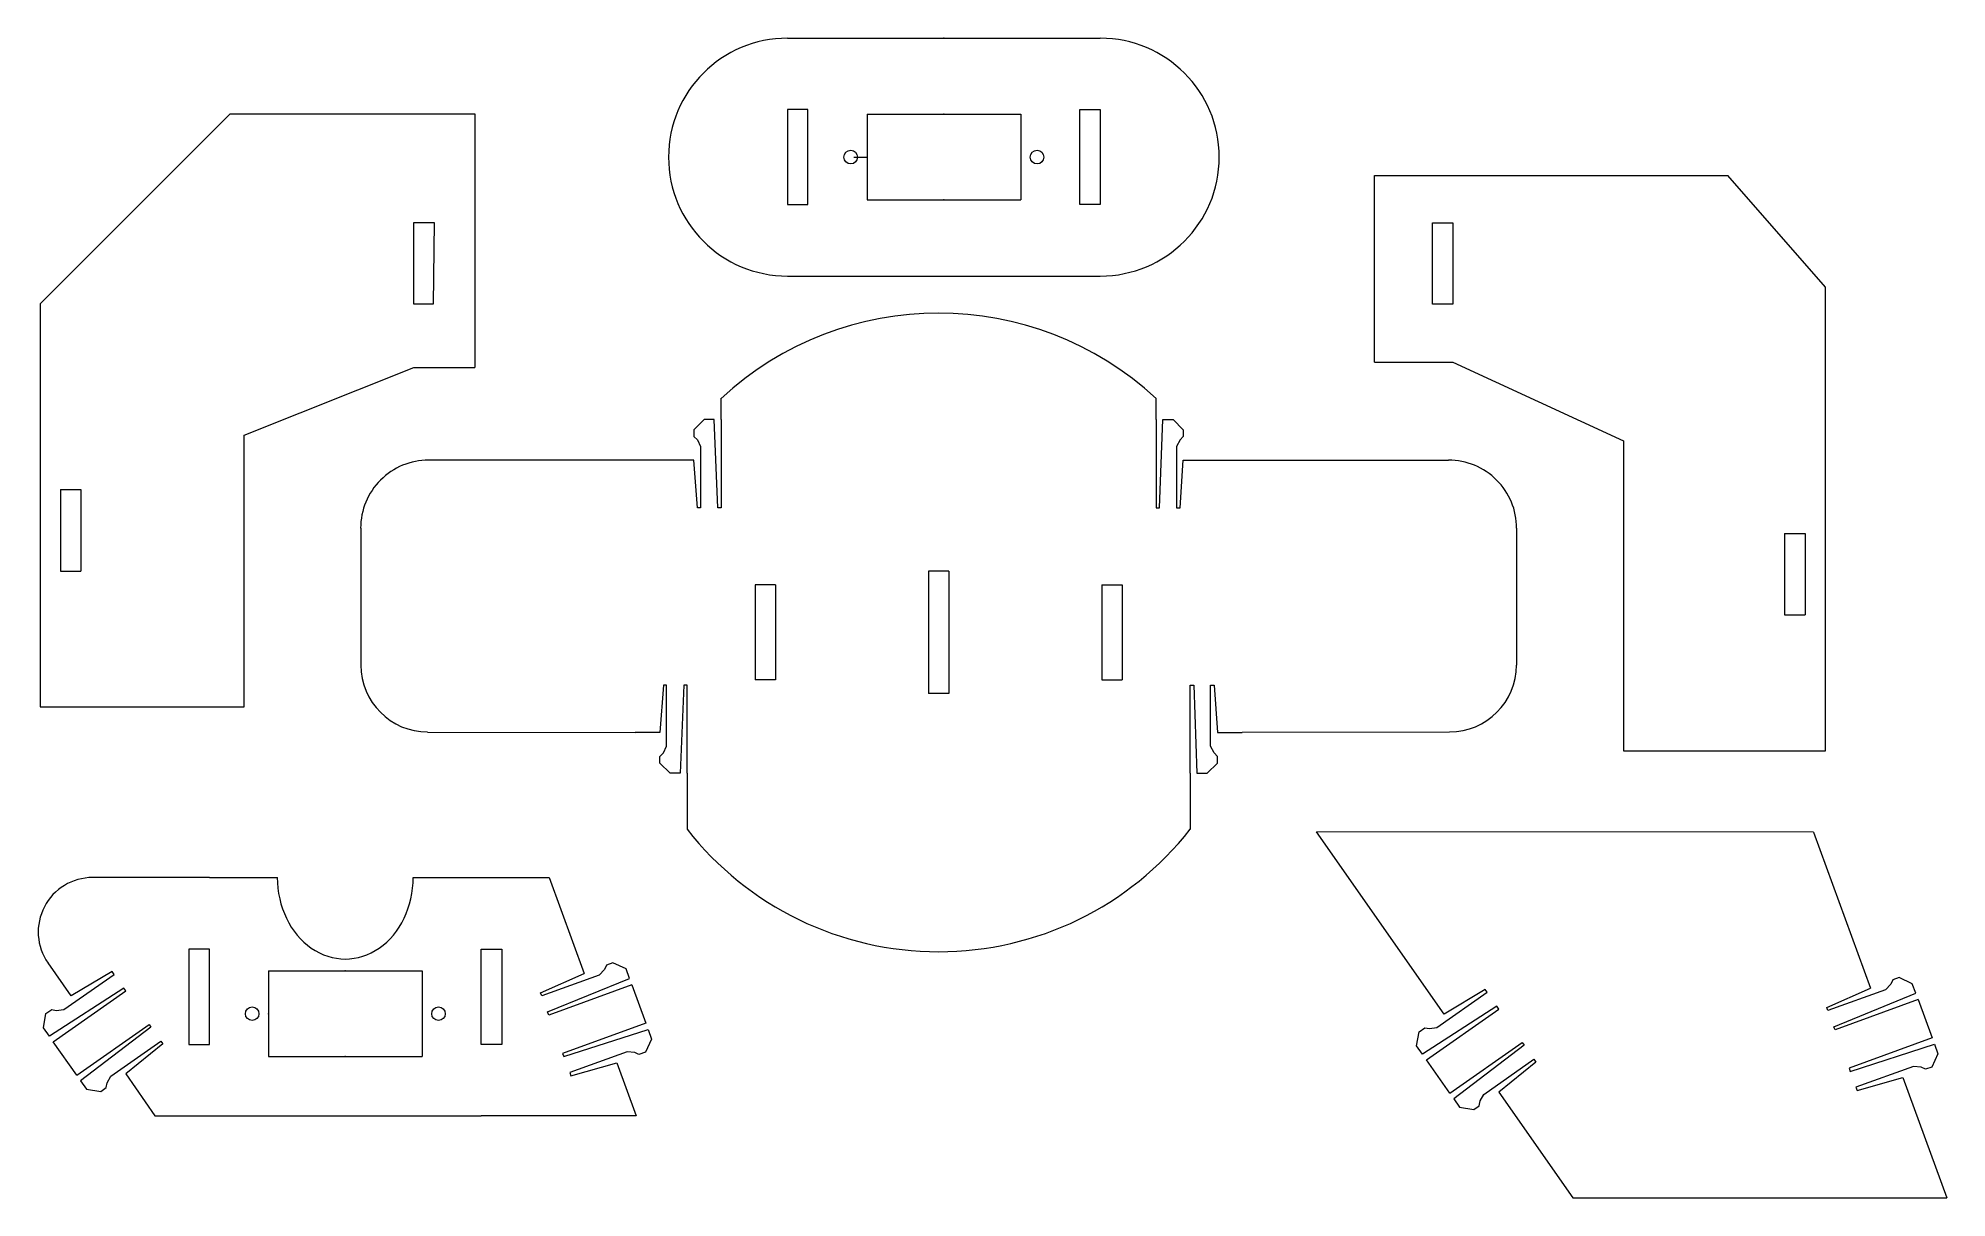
# Model space of a CAD drawing. Header units: inches. Extents: x -4 to 7.1, y -7.6 to -0.9.
import ezdxf

# ---------------------------------------------------------------- set-up
doc = ezdxf.new("R2010")
doc.units = ezdxf.units.IN
doc.header["$MEASUREMENT"] = 0
doc.header["$PDSIZE"] = -1
doc.linetypes.add('CENTERX2', pattern=[0.8, 0.5, -0.1, 0.1, -0.1])

msp = doc.modelspace()

# ---------------------------------------------------------------- linework, layer by layer
at = {"color": 1, "linetype": 'Continuous', "lineweight": 5}
for p, q in [((0.35, -0.874), (2.161, -0.874)), ((-3.978, -2.413), (-2.877, -1.312)), ((-2.877, -1.312), (-1.46, -1.312)), ((-1.46, -1.312), (-1.46, -2.781)), ((0.468, -1.287), (0.35, -1.287)), ((0.35, -1.287), (0.35, -1.838)), ((0.468, -1.838), (0.468, -1.287)), ((0.811, -1.315), (0.811, -1.811)), ((0.811, -1.315), (1.701, -1.315)), ((1.701, -1.315), (1.701, -1.811)), ((2.043, -1.287), (2.161, -1.287)), ((2.043, -1.838), (2.043, -1.287)), ((2.161, -1.287), (2.161, -1.838)), ((3.75, -2.75), (3.75, -1.67)), ((3.75, -1.67), (5.795, -1.67)), ((6.361, -2.317), (5.795, -1.67)), ((0.35, -1.838), (0.468, -1.838)), ((0.811, -1.811), (1.701, -1.811)), ((2.161, -1.838), (2.043, -1.838)), ((-1.814, -2.414), (-1.814, -1.942)), ((-1.814, -1.942), (-1.696, -1.942)), ((-1.696, -1.942), (-1.701, -2.414)), ((4.085, -1.943), (4.203, -1.943)), ((4.085, -2.415), (4.085, -1.943)), ((4.203, -1.943), (4.203, -2.415)), ((0.35, -2.252), (2.161, -2.252)), ((6.361, -5.003), (6.361, -2.317)), ((-3.978, -2.413), (-3.978, -4.748)), ((-1.701, -2.414), (-1.814, -2.414)), ((4.203, -2.415), (4.085, -2.415)), ((3.75, -2.75), (4.203, -2.75)), ((4.203, -2.75), (5.191, -3.206)), ((-2.797, -3.173), (-1.814, -2.781)), ((-1.814, -2.781), (-1.46, -2.781)), ((-0.035, -3.083), (-0.035, -2.96)), ((2.485, -3.083), (2.485, -2.96)), ((-0.133, -3.083), (-0.192, -3.142)), ((-0.074, -3.083), (-0.133, -3.083)), ((-0.054, -3.595), (-0.074, -3.083)), ((-0.035, -3.083), (-0.035, -3.595)), ((2.485, -3.083), (2.485, -3.595)), ((2.505, -3.595), (2.524, -3.083)), ((2.524, -3.083), (2.583, -3.083)), ((2.583, -3.083), (2.642, -3.142)), ((-2.797, -4.748), (-2.797, -3.173)), ((-0.192, -3.142), (-0.192, -3.181)), ((-0.192, -3.181), (-0.172, -3.201)), ((-0.172, -3.201), (-0.153, -3.24)), ((2.623, -3.201), (2.603, -3.24)), ((2.642, -3.181), (2.623, -3.201)), ((2.642, -3.142), (2.642, -3.181)), ((-0.153, -3.24), (-0.153, -3.595)), ((2.603, -3.24), (2.603, -3.595)), ((5.191, -3.206), (5.191, -5.003)), ((-0.334, -3.319), (-1.727, -3.318)), ((-0.192, -3.319), (-0.334, -3.319)), ((-0.172, -3.595), (-0.192, -3.319)), ((2.623, -3.595), (2.642, -3.319)), ((2.642, -3.319), (2.784, -3.319)), ((2.784, -3.319), (4.178, -3.318)), ((-3.86, -3.488), (-3.742, -3.488)), ((-3.86, -3.488), (-3.86, -3.961)), ((-3.742, -3.488), (-3.742, -3.961)), ((-0.153, -3.595), (-0.172, -3.595)), ((-0.035, -3.595), (-0.054, -3.595)), ((2.485, -3.595), (2.505, -3.595)), ((2.603, -3.595), (2.623, -3.595)), ((-2.121, -3.712), (-2.121, -4.505)), ((4.572, -3.712), (4.572, -4.505)), ((6.124, -3.743), (6.243, -3.743)), ((6.124, -3.743), (6.124, -4.215)), ((6.243, -3.743), (6.243, -4.215)), ((-3.86, -3.961), (-3.742, -3.961)), ((1.284, -3.961), (1.166, -3.961)), ((1.166, -3.961), (1.166, -4.67)), ((1.284, -3.961), (1.284, -4.67)), ((0.28, -4.04), (0.162, -4.04)), ((0.162, -4.04), (0.162, -4.591)), ((0.28, -4.04), (0.28, -4.591)), ((2.17, -4.04), (2.17, -4.591)), ((2.17, -4.04), (2.288, -4.04)), ((2.288, -4.04), (2.288, -4.591)), ((6.124, -4.215), (6.243, -4.215)), ((-0.369, -4.621), (-0.389, -4.896)), ((-0.35, -4.621), (-0.369, -4.621)), ((-0.35, -4.975), (-0.35, -4.621)), ((-0.251, -4.621), (-0.271, -5.132)), ((-0.232, -4.621), (-0.251, -4.621)), ((-0.232, -5.132), (-0.232, -4.621)), ((0.28, -4.591), (0.162, -4.591)), ((2.17, -4.591), (2.288, -4.591)), ((2.682, -4.621), (2.702, -4.621)), ((2.682, -5.132), (2.682, -4.621)), ((2.702, -4.621), (2.721, -5.132)), ((2.8, -4.621), (2.82, -4.621)), ((2.8, -4.975), (2.8, -4.621)), ((2.82, -4.621), (2.839, -4.896)), ((-3.978, -4.748), (-2.797, -4.748)), ((1.284, -4.67), (1.166, -4.67)), ((-1.734, -4.894), (-0.532, -4.896)), ((-0.389, -4.896), (-0.532, -4.896)), ((2.839, -4.896), (2.982, -4.896)), ((4.184, -4.894), (2.982, -4.896)), ((-0.389, -5.034), (-0.369, -5.014)), ((-0.389, -5.073), (-0.389, -5.034)), ((-0.33, -5.132), (-0.389, -5.073)), ((-0.369, -5.014), (-0.35, -4.975)), ((2.78, -5.132), (2.839, -5.073)), ((2.82, -5.014), (2.8, -4.975)), ((2.839, -5.034), (2.82, -5.014)), ((2.839, -5.073), (2.839, -5.034)), ((5.191, -5.003), (6.361, -5.003)), ((-0.271, -5.132), (-0.33, -5.132)), ((-0.232, -5.132), (-0.232, -5.457)), ((2.682, -5.132), (2.682, -5.457)), ((2.721, -5.132), (2.78, -5.132)), ((6.292, -5.473), (3.414, -5.472)), ((4.153, -6.527), (3.414, -5.472)), ((6.292, -5.473), (6.621, -6.376)), ((-2.998, -5.736), (-3.674, -5.736)), ((-2.998, -5.736), (-2.604, -5.736)), ((-1.817, -5.736), (-1.423, -5.736)), ((-1.423, -5.736), (-1.03, -5.736)), ((-1.03, -5.736), (-0.828, -6.291)), ((-2.998, -6.151), (-3.116, -6.151)), ((-3.116, -6.151), (-3.116, -6.703)), ((-2.998, -6.703), (-2.998, -6.151)), ((-1.423, -6.151), (-1.305, -6.151)), ((-1.423, -6.703), (-1.423, -6.151)), ((-1.305, -6.151), (-1.305, -6.703)), ((-3.798, -6.422), (-3.932, -6.231)), ((-3.84, -6.5), (-3.55, -6.297)), ((-3.561, -6.28), (-3.798, -6.422)), ((-3.55, -6.297), (-3.561, -6.28)), ((-2.656, -6.277), (-2.656, -6.773)), ((-2.656, -6.277), (-1.766, -6.277)), ((-1.766, -6.277), (-1.766, -6.773)), ((-1.08, -6.403), (-0.828, -6.291)), ((-0.71, -6.269), (-0.74, -6.301)), ((-0.698, -6.244), (-0.71, -6.269)), ((-0.661, -6.23), (-0.698, -6.244)), ((-0.585, -6.265), (-0.661, -6.23)), ((-0.565, -6.321), (-0.585, -6.265)), ((-3.494, -6.377), (-3.924, -6.655)), ((-3.902, -6.687), (-3.482, -6.393)), ((-3.482, -6.393), (-3.494, -6.377)), ((-1.073, -6.422), (-1.08, -6.403)), ((-0.74, -6.301), (-1.073, -6.422)), ((-1.039, -6.514), (-0.565, -6.321)), ((-0.552, -6.358), (-1.033, -6.533)), ((-0.552, -6.358), (-0.471, -6.58)), ((4.111, -6.605), (4.401, -6.401)), ((4.39, -6.385), (4.153, -6.527)), ((4.401, -6.401), (4.39, -6.385)), ((6.369, -6.489), (6.621, -6.376)), ((6.708, -6.386), (6.375, -6.507)), ((6.409, -6.6), (6.883, -6.406)), ((6.739, -6.354), (6.708, -6.386)), ((6.75, -6.329), (6.739, -6.354)), ((6.787, -6.316), (6.75, -6.329)), ((6.863, -6.351), (6.787, -6.316)), ((6.883, -6.406), (6.863, -6.351)), ((-3.944, -6.524), (-3.911, -6.501)), ((-3.911, -6.501), (-3.884, -6.506)), ((-3.884, -6.506), (-3.84, -6.5)), ((-1.033, -6.533), (-1.039, -6.514)), ((4.458, -6.482), (4.027, -6.759)), ((4.05, -6.792), (4.469, -6.498)), ((4.469, -6.498), (4.458, -6.482)), ((6.375, -6.507), (6.369, -6.489)), ((6.897, -6.443), (6.416, -6.618)), ((6.897, -6.443), (6.978, -6.665)), ((-3.958, -6.606), (-3.944, -6.524)), ((-3.924, -6.655), (-3.958, -6.606)), ((-3.766, -6.88), (-3.347, -6.587)), ((-3.336, -6.603), (-3.744, -6.913)), ((-3.347, -6.587), (-3.336, -6.603)), ((-0.471, -6.58), (-0.952, -6.755)), ((-0.945, -6.773), (-0.457, -6.617)), ((-0.457, -6.617), (-0.437, -6.672)), ((3.993, -6.711), (4.008, -6.629)), ((4.008, -6.629), (4.04, -6.606)), ((4.04, -6.606), (4.068, -6.611)), ((4.068, -6.611), (4.111, -6.605)), ((6.416, -6.618), (6.409, -6.6)), ((-3.766, -6.88), (-3.902, -6.687)), ((-3.569, -6.887), (-3.279, -6.684)), ((-3.268, -6.7), (-3.482, -6.874)), ((-3.279, -6.684), (-3.268, -6.7)), ((-3.116, -6.703), (-2.998, -6.703)), ((-1.305, -6.703), (-1.423, -6.703)), ((-0.437, -6.672), (-0.473, -6.748)), ((4.027, -6.759), (3.993, -6.711)), ((4.185, -6.985), (4.605, -6.692)), ((4.616, -6.708), (4.208, -7.017)), ((4.605, -6.692), (4.616, -6.708)), ((6.978, -6.665), (6.497, -6.84)), ((6.503, -6.859), (6.991, -6.702)), ((6.991, -6.702), (7.011, -6.758)), ((-2.656, -6.773), (-1.766, -6.773)), ((-0.952, -6.755), (-0.945, -6.773)), ((-0.579, -6.745), (-0.911, -6.866)), ((-0.905, -6.884), (-0.639, -6.809)), ((-0.639, -6.809), (-0.527, -7.116)), ((-0.535, -6.75), (-0.579, -6.745)), ((-0.51, -6.761), (-0.535, -6.75)), ((-0.473, -6.748), (-0.51, -6.761)), ((4.185, -6.985), (4.05, -6.792)), ((4.382, -6.992), (4.672, -6.788)), ((4.684, -6.805), (4.469, -6.979)), ((4.672, -6.788), (4.684, -6.805)), ((6.497, -6.84), (6.503, -6.859)), ((6.87, -6.83), (6.537, -6.951)), ((6.914, -6.835), (6.87, -6.83)), ((6.939, -6.847), (6.914, -6.835)), ((6.976, -6.834), (6.939, -6.847)), ((7.011, -6.758), (6.976, -6.834)), ((-3.744, -6.913), (-3.71, -6.961)), ((-3.71, -6.961), (-3.627, -6.975)), ((-3.627, -6.975), (-3.595, -6.953)), ((-3.595, -6.953), (-3.59, -6.925)), ((-3.59, -6.925), (-3.569, -6.887)), ((-3.482, -6.874), (-3.313, -7.116)), ((-0.911, -6.866), (-0.905, -6.884)), ((6.537, -6.951), (6.544, -6.97)), ((6.544, -6.97), (6.809, -6.894)), ((6.809, -6.894), (7.063, -7.591)), ((4.208, -7.017), (4.242, -7.066)), ((4.242, -7.066), (4.324, -7.08)), ((4.324, -7.08), (4.356, -7.058)), ((4.356, -7.058), (4.361, -7.03)), ((4.361, -7.03), (4.382, -6.992)), ((4.469, -6.979), (4.898, -7.591)), ((-3.313, -7.116), (-2.998, -7.116)), ((-2.998, -7.116), (-1.424, -7.116)), ((-0.527, -7.116), (-1.424, -7.116)), ((4.898, -7.591), (7.063, -7.591))]:
    msp.add_line(p, q, dxfattribs=at)
at = {"color": 1, "linetype": 'CENTERX2', "lineweight": 5}
for p, q in [((0.735, -1.563), (0.811, -1.563)), ((3.75, -2.75), (4.203, -2.75))]:
    msp.add_line(p, q, dxfattribs=at)
at = {"color": 1, "linetype": 'Continuous', "lineweight": 5}
for centre in [(0.716, -1.563), (1.795, -1.563), (-2.75, -6.525), (-1.671, -6.525)]:
    msp.add_circle(centre, 0.0394, dxfattribs=at)
for centre, radius, start, end in [((0.35, -1.563), 0.689, 90, 270), ((2.161, -1.563), 0.689, 270, 90), ((1.225, -4.316), 1.85, 47.0898, 132.9102), ((-1.728, -3.712), 0.394, 89.9611, 180), ((4.178, -3.712), 0.394, 0, 90.0389), ((-1.733, -4.505), 0.388, 180, 269.8753), ((4.183, -4.505), 0.388, 270.1247, 0), ((1.225, -4.316), 1.85, 218.0722, 321.9278), ((-3.674, -6.051), 0.315, 90, 215)]:
    msp.add_arc(centre, radius, start, end, dxfattribs=at)
msp.add_ellipse((-2.211, -5.736), major_axis=(0, 0.472), ratio=0.833333, start_param=1.570796, end_param=4.712389, dxfattribs=at)
for p in [(1.256, -0.874), (1.256, -1.315), (0.811, -1.563), (1.256, -1.811), (-2.211, -6.277), (-2.656, -6.525), (-2.211, -6.773)]:
    msp.add_point(p, dxfattribs=at)

doc.saveas('drawing.dxf')
